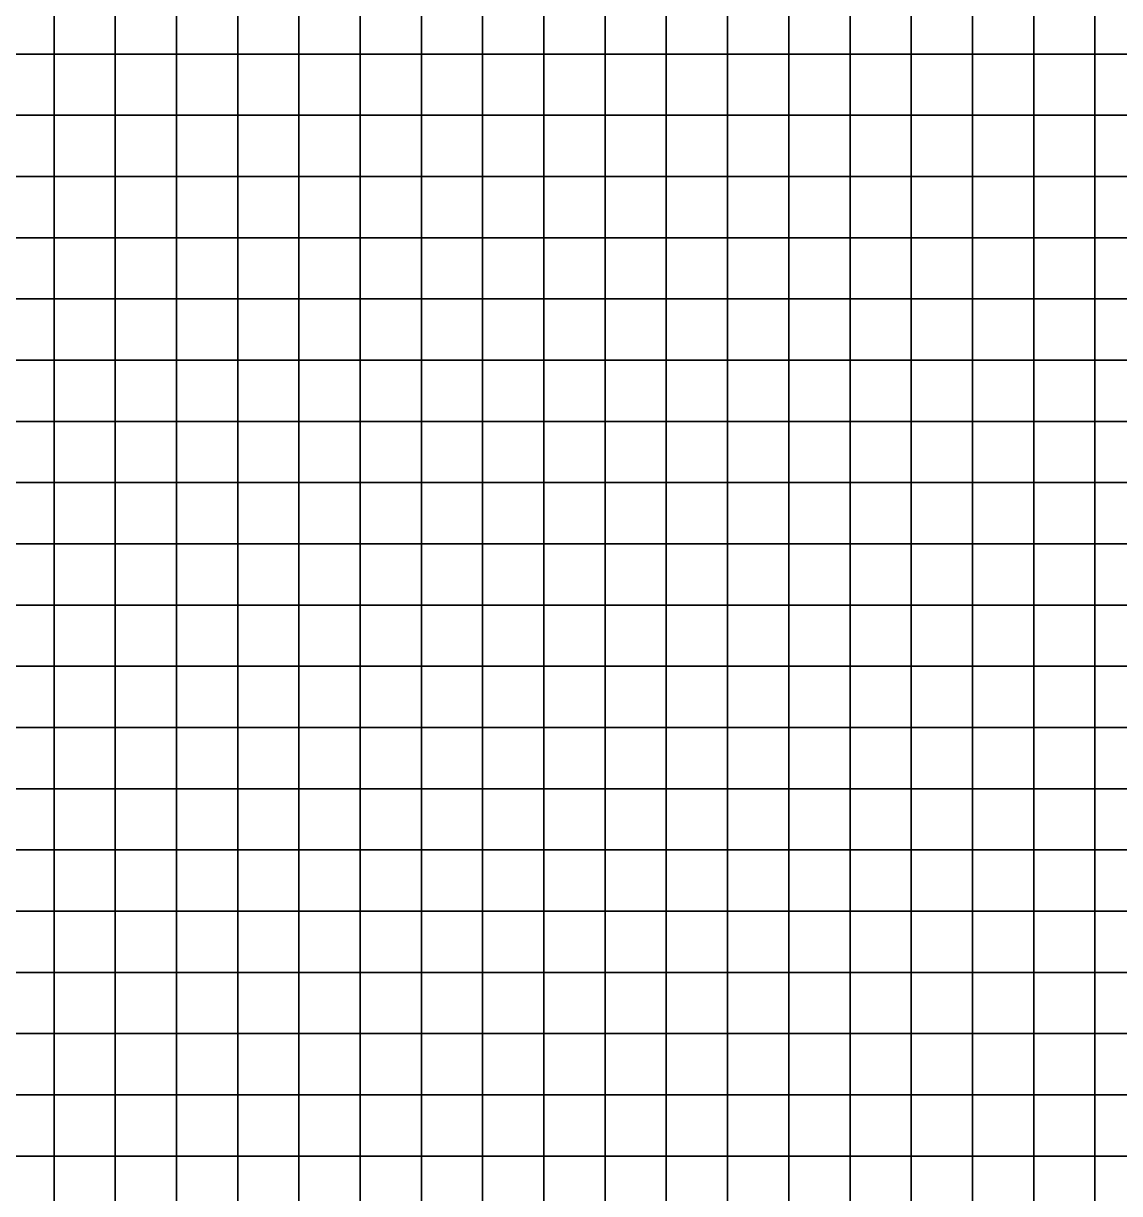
# Model space of a CAD drawing. Header units: millimetres. Extents: x -66 to 79, y -30 to 113.
# Drawn here: x -48.25 to -39.3, y 74.84 to 84.4 of the extents above; entities that cross this region are included whole.
import ezdxf

# ---------------------------------------------------------------- set-up
doc = ezdxf.new("R2010")
doc.units = ezdxf.units.MM
doc.layers.get('Defpoints').update_dxf_attribs({"color": 181})

msp = doc.modelspace()

# ---------------------------------------------------------------- linework, layer by layer
for points in [[(-48.5, 84.6508), (-48, 84.6508), (-48, 84.1508), (-48.5, 84.1508)], [(-48, 84.6508), (-47.5, 84.6508), (-47.5, 84.1508), (-48, 84.1508)], [(-47.5, 84.6508), (-47, 84.6508), (-47, 84.1508), (-47.5, 84.1508)], [(-47, 84.6508), (-46.5, 84.6508), (-46.5, 84.1508), (-47, 84.1508)], [(-46.5, 84.6508), (-46, 84.6508), (-46, 84.1508), (-46.5, 84.1508)], [(-46, 84.6508), (-45.5, 84.6508), (-45.5, 84.1508), (-46, 84.1508)], [(-45.5, 84.6508), (-45, 84.6508), (-45, 84.1508), (-45.5, 84.1508)], [(-45, 84.6508), (-44.5, 84.6508), (-44.5, 84.1508), (-45, 84.1508)], [(-44.5, 84.6508), (-44, 84.6508), (-44, 84.1508), (-44.5, 84.1508)], [(-44, 84.6508), (-43.5, 84.6508), (-43.5, 84.1508), (-44, 84.1508)], [(-43.5, 84.6508), (-43, 84.6508), (-43, 84.1508), (-43.5, 84.1508)], [(-43, 84.6508), (-42.5, 84.6508), (-42.5, 84.1508), (-43, 84.1508)], [(-42.5, 84.6508), (-42, 84.6508), (-42, 84.1508), (-42.5, 84.1508)], [(-42, 84.6508), (-41.5, 84.6508), (-41.5, 84.1508), (-42, 84.1508)], [(-41.5, 84.6508), (-41, 84.6508), (-41, 84.1508), (-41.5, 84.1508)], [(-41, 84.6508), (-40.5, 84.6508), (-40.5, 84.1508), (-41, 84.1508)], [(-40.5, 84.6508), (-40, 84.6508), (-40, 84.1508), (-40.5, 84.1508)], [(-40, 84.6508), (-39.5, 84.6508), (-39.5, 84.1508), (-40, 84.1508)], [(-39.5, 84.6508), (-39, 84.6508), (-39, 84.1508), (-39.5, 84.1508)], [(-48.5, 84.1508), (-48, 84.1508), (-48, 83.6508), (-48.5, 83.6508)], [(-48, 84.1508), (-47.5, 84.1508), (-47.5, 83.6508), (-48, 83.6508)], [(-47.5, 84.1508), (-47, 84.1508), (-47, 83.6508), (-47.5, 83.6508)], [(-47, 84.1508), (-46.5, 84.1508), (-46.5, 83.6508), (-47, 83.6508)], [(-46.5, 84.1508), (-46, 84.1508), (-46, 83.6508), (-46.5, 83.6508)], [(-46, 84.1508), (-45.5, 84.1508), (-45.5, 83.6508), (-46, 83.6508)], [(-45.5, 84.1508), (-45, 84.1508), (-45, 83.6508), (-45.5, 83.6508)], [(-45, 84.1508), (-44.5, 84.1508), (-44.5, 83.6508), (-45, 83.6508)], [(-44.5, 84.1508), (-44, 84.1508), (-44, 83.6508), (-44.5, 83.6508)], [(-44, 84.1508), (-43.5, 84.1508), (-43.5, 83.6508), (-44, 83.6508)], [(-43.5, 84.1508), (-43, 84.1508), (-43, 83.6508), (-43.5, 83.6508)], [(-43, 84.1508), (-42.5, 84.1508), (-42.5, 83.6508), (-43, 83.6508)], [(-42.5, 84.1508), (-42, 84.1508), (-42, 83.6508), (-42.5, 83.6508)], [(-42, 84.1508), (-41.5, 84.1508), (-41.5, 83.6508), (-42, 83.6508)], [(-41.5, 84.1508), (-41, 84.1508), (-41, 83.6508), (-41.5, 83.6508)], [(-41, 84.1508), (-40.5, 84.1508), (-40.5, 83.6508), (-41, 83.6508)], [(-40.5, 84.1508), (-40, 84.1508), (-40, 83.6508), (-40.5, 83.6508)], [(-40, 84.1508), (-39.5, 84.1508), (-39.5, 83.6508), (-40, 83.6508)], [(-39.5, 84.1508), (-39, 84.1508), (-39, 83.6508), (-39.5, 83.6508)], [(-48.5, 83.6508), (-48, 83.6508), (-48, 83.1508), (-48.5, 83.1508)], [(-48, 83.6508), (-47.5, 83.6508), (-47.5, 83.1508), (-48, 83.1508)], [(-47.5, 83.6508), (-47, 83.6508), (-47, 83.1508), (-47.5, 83.1508)], [(-47, 83.6508), (-46.5, 83.6508), (-46.5, 83.1508), (-47, 83.1508)], [(-46.5, 83.6508), (-46, 83.6508), (-46, 83.1508), (-46.5, 83.1508)], [(-46, 83.6508), (-45.5, 83.6508), (-45.5, 83.1508), (-46, 83.1508)], [(-45.5, 83.6508), (-45, 83.6508), (-45, 83.1508), (-45.5, 83.1508)], [(-45, 83.6508), (-44.5, 83.6508), (-44.5, 83.1508), (-45, 83.1508)], [(-44.5, 83.6508), (-44, 83.6508), (-44, 83.1508), (-44.5, 83.1508)], [(-44, 83.6508), (-43.5, 83.6508), (-43.5, 83.1508), (-44, 83.1508)], [(-43.5, 83.6508), (-43, 83.6508), (-43, 83.1508), (-43.5, 83.1508)], [(-43, 83.6508), (-42.5, 83.6508), (-42.5, 83.1508), (-43, 83.1508)], [(-42.5, 83.6508), (-42, 83.6508), (-42, 83.1508), (-42.5, 83.1508)], [(-42, 83.6508), (-41.5, 83.6508), (-41.5, 83.1508), (-42, 83.1508)], [(-41.5, 83.6508), (-41, 83.6508), (-41, 83.1508), (-41.5, 83.1508)], [(-41, 83.6508), (-40.5, 83.6508), (-40.5, 83.1508), (-41, 83.1508)], [(-40.5, 83.6508), (-40, 83.6508), (-40, 83.1508), (-40.5, 83.1508)], [(-40, 83.6508), (-39.5, 83.6508), (-39.5, 83.1508), (-40, 83.1508)], [(-39.5, 83.6508), (-39, 83.6508), (-39, 83.1508), (-39.5, 83.1508)], [(-48.5, 83.1508), (-48, 83.1508), (-48, 82.6508), (-48.5, 82.6508)], [(-48, 83.1508), (-47.5, 83.1508), (-47.5, 82.6508), (-48, 82.6508)], [(-47.5, 83.1508), (-47, 83.1508), (-47, 82.6508), (-47.5, 82.6508)], [(-47, 83.1508), (-46.5, 83.1508), (-46.5, 82.6508), (-47, 82.6508)], [(-46.5, 83.1508), (-46, 83.1508), (-46, 82.6508), (-46.5, 82.6508)], [(-46, 83.1508), (-45.5, 83.1508), (-45.5, 82.6508), (-46, 82.6508)], [(-45.5, 83.1508), (-45, 83.1508), (-45, 82.6508), (-45.5, 82.6508)], [(-45, 83.1508), (-44.5, 83.1508), (-44.5, 82.6508), (-45, 82.6508)], [(-44.5, 83.1508), (-44, 83.1508), (-44, 82.6508), (-44.5, 82.6508)], [(-44, 83.1508), (-43.5, 83.1508), (-43.5, 82.6508), (-44, 82.6508)], [(-43.5, 83.1508), (-43, 83.1508), (-43, 82.6508), (-43.5, 82.6508)], [(-43, 83.1508), (-42.5, 83.1508), (-42.5, 82.6508), (-43, 82.6508)], [(-42.5, 83.1508), (-42, 83.1508), (-42, 82.6508), (-42.5, 82.6508)], [(-42, 83.1508), (-41.5, 83.1508), (-41.5, 82.6508), (-42, 82.6508)], [(-41.5, 83.1508), (-41, 83.1508), (-41, 82.6508), (-41.5, 82.6508)], [(-41, 83.1508), (-40.5, 83.1508), (-40.5, 82.6508), (-41, 82.6508)], [(-40.5, 83.1508), (-40, 83.1508), (-40, 82.6508), (-40.5, 82.6508)], [(-40, 83.1508), (-39.5, 83.1508), (-39.5, 82.6508), (-40, 82.6508)], [(-39.5, 83.1508), (-39, 83.1508), (-39, 82.6508), (-39.5, 82.6508)], [(-48.5, 82.6508), (-48, 82.6508), (-48, 82.1508), (-48.5, 82.1508)], [(-48, 82.6508), (-47.5, 82.6508), (-47.5, 82.1508), (-48, 82.1508)], [(-47.5, 82.6508), (-47, 82.6508), (-47, 82.1508), (-47.5, 82.1508)], [(-47, 82.6508), (-46.5, 82.6508), (-46.5, 82.1508), (-47, 82.1508)], [(-46.5, 82.6508), (-46, 82.6508), (-46, 82.1508), (-46.5, 82.1508)], [(-46, 82.6508), (-45.5, 82.6508), (-45.5, 82.1508), (-46, 82.1508)], [(-45.5, 82.6508), (-45, 82.6508), (-45, 82.1508), (-45.5, 82.1508)], [(-45, 82.6508), (-44.5, 82.6508), (-44.5, 82.1508), (-45, 82.1508)], [(-44.5, 82.6508), (-44, 82.6508), (-44, 82.1508), (-44.5, 82.1508)], [(-44, 82.6508), (-43.5, 82.6508), (-43.5, 82.1508), (-44, 82.1508)], [(-43.5, 82.6508), (-43, 82.6508), (-43, 82.1508), (-43.5, 82.1508)], [(-43, 82.6508), (-42.5, 82.6508), (-42.5, 82.1508), (-43, 82.1508)], [(-42.5, 82.6508), (-42, 82.6508), (-42, 82.1508), (-42.5, 82.1508)], [(-42, 82.6508), (-41.5, 82.6508), (-41.5, 82.1508), (-42, 82.1508)], [(-41.5, 82.6508), (-41, 82.6508), (-41, 82.1508), (-41.5, 82.1508)], [(-41, 82.6508), (-40.5, 82.6508), (-40.5, 82.1508), (-41, 82.1508)], [(-40.5, 82.6508), (-40, 82.6508), (-40, 82.1508), (-40.5, 82.1508)], [(-40, 82.6508), (-39.5, 82.6508), (-39.5, 82.1508), (-40, 82.1508)], [(-39.5, 82.6508), (-39, 82.6508), (-39, 82.1508), (-39.5, 82.1508)], [(-48.5, 82.1508), (-48, 82.1508), (-48, 81.6508), (-48.5, 81.6508)], [(-48, 82.1508), (-47.5, 82.1508), (-47.5, 81.6508), (-48, 81.6508)], [(-47.5, 82.1508), (-47, 82.1508), (-47, 81.6508), (-47.5, 81.6508)], [(-47, 82.1508), (-46.5, 82.1508), (-46.5, 81.6508), (-47, 81.6508)], [(-46.5, 82.1508), (-46, 82.1508), (-46, 81.6508), (-46.5, 81.6508)], [(-46, 82.1508), (-45.5, 82.1508), (-45.5, 81.6508), (-46, 81.6508)], [(-45.5, 82.1508), (-45, 82.1508), (-45, 81.6508), (-45.5, 81.6508)], [(-45, 82.1508), (-44.5, 82.1508), (-44.5, 81.6508), (-45, 81.6508)], [(-44.5, 82.1508), (-44, 82.1508), (-44, 81.6508), (-44.5, 81.6508)], [(-44, 82.1508), (-43.5, 82.1508), (-43.5, 81.6508), (-44, 81.6508)], [(-43.5, 82.1508), (-43, 82.1508), (-43, 81.6508), (-43.5, 81.6508)], [(-43, 82.1508), (-42.5, 82.1508), (-42.5, 81.6508), (-43, 81.6508)], [(-42.5, 82.1508), (-42, 82.1508), (-42, 81.6508), (-42.5, 81.6508)], [(-42, 82.1508), (-41.5, 82.1508), (-41.5, 81.6508), (-42, 81.6508)], [(-41.5, 82.1508), (-41, 82.1508), (-41, 81.6508), (-41.5, 81.6508)], [(-41, 82.1508), (-40.5, 82.1508), (-40.5, 81.6508), (-41, 81.6508)], [(-40.5, 82.1508), (-40, 82.1508), (-40, 81.6508), (-40.5, 81.6508)], [(-40, 82.1508), (-39.5, 82.1508), (-39.5, 81.6508), (-40, 81.6508)], [(-39.5, 82.1508), (-39, 82.1508), (-39, 81.6508), (-39.5, 81.6508)], [(-48.5, 81.6508), (-48, 81.6508), (-48, 81.1508), (-48.5, 81.1508)], [(-48, 81.6508), (-47.5, 81.6508), (-47.5, 81.1508), (-48, 81.1508)], [(-47.5, 81.6508), (-47, 81.6508), (-47, 81.1508), (-47.5, 81.1508)], [(-47, 81.6508), (-46.5, 81.6508), (-46.5, 81.1508), (-47, 81.1508)], [(-46.5, 81.6508), (-46, 81.6508), (-46, 81.1508), (-46.5, 81.1508)], [(-46, 81.6508), (-45.5, 81.6508), (-45.5, 81.1508), (-46, 81.1508)], [(-45.5, 81.6508), (-45, 81.6508), (-45, 81.1508), (-45.5, 81.1508)], [(-45, 81.6508), (-44.5, 81.6508), (-44.5, 81.1508), (-45, 81.1508)], [(-44.5, 81.6508), (-44, 81.6508), (-44, 81.1508), (-44.5, 81.1508)], [(-44, 81.6508), (-43.5, 81.6508), (-43.5, 81.1508), (-44, 81.1508)], [(-43.5, 81.6508), (-43, 81.6508), (-43, 81.1508), (-43.5, 81.1508)], [(-43, 81.6508), (-42.5, 81.6508), (-42.5, 81.1508), (-43, 81.1508)], [(-42.5, 81.6508), (-42, 81.6508), (-42, 81.1508), (-42.5, 81.1508)], [(-42, 81.6508), (-41.5, 81.6508), (-41.5, 81.1508), (-42, 81.1508)], [(-41.5, 81.6508), (-41, 81.6508), (-41, 81.1508), (-41.5, 81.1508)], [(-41, 81.6508), (-40.5, 81.6508), (-40.5, 81.1508), (-41, 81.1508)], [(-40.5, 81.6508), (-40, 81.6508), (-40, 81.1508), (-40.5, 81.1508)], [(-40, 81.6508), (-39.5, 81.6508), (-39.5, 81.1508), (-40, 81.1508)], [(-39.5, 81.6508), (-39, 81.6508), (-39, 81.1508), (-39.5, 81.1508)], [(-48.5, 81.1508), (-48, 81.1508), (-48, 80.6508), (-48.5, 80.6508)], [(-48, 81.1508), (-47.5, 81.1508), (-47.5, 80.6508), (-48, 80.6508)], [(-47.5, 81.1508), (-47, 81.1508), (-47, 80.6508), (-47.5, 80.6508)], [(-47, 81.1508), (-46.5, 81.1508), (-46.5, 80.6508), (-47, 80.6508)], [(-46.5, 81.1508), (-46, 81.1508), (-46, 80.6508), (-46.5, 80.6508)], [(-46, 81.1508), (-45.5, 81.1508), (-45.5, 80.6508), (-46, 80.6508)], [(-45.5, 81.1508), (-45, 81.1508), (-45, 80.6508), (-45.5, 80.6508)], [(-45, 81.1508), (-44.5, 81.1508), (-44.5, 80.6508), (-45, 80.6508)], [(-44.5, 81.1508), (-44, 81.1508), (-44, 80.6508), (-44.5, 80.6508)], [(-44, 81.1508), (-43.5, 81.1508), (-43.5, 80.6508), (-44, 80.6508)], [(-43.5, 81.1508), (-43, 81.1508), (-43, 80.6508), (-43.5, 80.6508)], [(-43, 81.1508), (-42.5, 81.1508), (-42.5, 80.6508), (-43, 80.6508)], [(-42.5, 81.1508), (-42, 81.1508), (-42, 80.6508), (-42.5, 80.6508)], [(-42, 81.1508), (-41.5, 81.1508), (-41.5, 80.6508), (-42, 80.6508)], [(-41.5, 81.1508), (-41, 81.1508), (-41, 80.6508), (-41.5, 80.6508)], [(-41, 81.1508), (-40.5, 81.1508), (-40.5, 80.6508), (-41, 80.6508)], [(-40.5, 81.1508), (-40, 81.1508), (-40, 80.6508), (-40.5, 80.6508)], [(-40, 81.1508), (-39.5, 81.1508), (-39.5, 80.6508), (-40, 80.6508)], [(-39.5, 81.1508), (-39, 81.1508), (-39, 80.6508), (-39.5, 80.6508)], [(-48.5, 80.6508), (-48, 80.6508), (-48, 80.1508), (-48.5, 80.1508)], [(-48, 80.6508), (-47.5, 80.6508), (-47.5, 80.1508), (-48, 80.1508)], [(-47.5, 80.6508), (-47, 80.6508), (-47, 80.1508), (-47.5, 80.1508)], [(-47, 80.6508), (-46.5, 80.6508), (-46.5, 80.1508), (-47, 80.1508)], [(-46.5, 80.6508), (-46, 80.6508), (-46, 80.1508), (-46.5, 80.1508)], [(-46, 80.6508), (-45.5, 80.6508), (-45.5, 80.1508), (-46, 80.1508)], [(-45.5, 80.6508), (-45, 80.6508), (-45, 80.1508), (-45.5, 80.1508)], [(-45, 80.6508), (-44.5, 80.6508), (-44.5, 80.1508), (-45, 80.1508)], [(-44.5, 80.6508), (-44, 80.6508), (-44, 80.1508), (-44.5, 80.1508)], [(-44, 80.6508), (-43.5, 80.6508), (-43.5, 80.1508), (-44, 80.1508)], [(-43.5, 80.6508), (-43, 80.6508), (-43, 80.1508), (-43.5, 80.1508)], [(-43, 80.6508), (-42.5, 80.6508), (-42.5, 80.1508), (-43, 80.1508)], [(-42.5, 80.6508), (-42, 80.6508), (-42, 80.1508), (-42.5, 80.1508)], [(-42, 80.6508), (-41.5, 80.6508), (-41.5, 80.1508), (-42, 80.1508)], [(-41.5, 80.6508), (-41, 80.6508), (-41, 80.1508), (-41.5, 80.1508)], [(-41, 80.6508), (-40.5, 80.6508), (-40.5, 80.1508), (-41, 80.1508)], [(-40.5, 80.6508), (-40, 80.6508), (-40, 80.1508), (-40.5, 80.1508)], [(-40, 80.6508), (-39.5, 80.6508), (-39.5, 80.1508), (-40, 80.1508)], [(-39.5, 80.6508), (-39, 80.6508), (-39, 80.1508), (-39.5, 80.1508)], [(-48.5, 80.1508), (-48, 80.1508), (-48, 79.6508), (-48.5, 79.6508)], [(-48, 80.1508), (-47.5, 80.1508), (-47.5, 79.6508), (-48, 79.6508)], [(-47.5, 80.1508), (-47, 80.1508), (-47, 79.6508), (-47.5, 79.6508)], [(-47, 80.1508), (-46.5, 80.1508), (-46.5, 79.6508), (-47, 79.6508)], [(-46.5, 80.1508), (-46, 80.1508), (-46, 79.6508), (-46.5, 79.6508)], [(-46, 80.1508), (-45.5, 80.1508), (-45.5, 79.6508), (-46, 79.6508)], [(-45.5, 80.1508), (-45, 80.1508), (-45, 79.6508), (-45.5, 79.6508)], [(-45, 80.1508), (-44.5, 80.1508), (-44.5, 79.6508), (-45, 79.6508)], [(-44.5, 80.1508), (-44, 80.1508), (-44, 79.6508), (-44.5, 79.6508)], [(-44, 80.1508), (-43.5, 80.1508), (-43.5, 79.6508), (-44, 79.6508)], [(-43.5, 80.1508), (-43, 80.1508), (-43, 79.6508), (-43.5, 79.6508)], [(-43, 80.1508), (-42.5, 80.1508), (-42.5, 79.6508), (-43, 79.6508)], [(-42.5, 80.1508), (-42, 80.1508), (-42, 79.6508), (-42.5, 79.6508)], [(-42, 80.1508), (-41.5, 80.1508), (-41.5, 79.6508), (-42, 79.6508)], [(-41.5, 80.1508), (-41, 80.1508), (-41, 79.6508), (-41.5, 79.6508)], [(-41, 80.1508), (-40.5, 80.1508), (-40.5, 79.6508), (-41, 79.6508)], [(-40.5, 80.1508), (-40, 80.1508), (-40, 79.6508), (-40.5, 79.6508)], [(-40, 80.1508), (-39.5, 80.1508), (-39.5, 79.6508), (-40, 79.6508)], [(-39.5, 80.1508), (-39, 80.1508), (-39, 79.6508), (-39.5, 79.6508)], [(-48.5, 79.6508), (-48, 79.6508), (-48, 79.1508), (-48.5, 79.1508)], [(-48, 79.6508), (-47.5, 79.6508), (-47.5, 79.1508), (-48, 79.1508)], [(-47.5, 79.6508), (-47, 79.6508), (-47, 79.1508), (-47.5, 79.1508)], [(-47, 79.6508), (-46.5, 79.6508), (-46.5, 79.1508), (-47, 79.1508)], [(-46.5, 79.6508), (-46, 79.6508), (-46, 79.1508), (-46.5, 79.1508)], [(-46, 79.6508), (-45.5, 79.6508), (-45.5, 79.1508), (-46, 79.1508)], [(-45.5, 79.6508), (-45, 79.6508), (-45, 79.1508), (-45.5, 79.1508)], [(-45, 79.6508), (-44.5, 79.6508), (-44.5, 79.1508), (-45, 79.1508)], [(-44.5, 79.6508), (-44, 79.6508), (-44, 79.1508), (-44.5, 79.1508)], [(-44, 79.6508), (-43.5, 79.6508), (-43.5, 79.1508), (-44, 79.1508)], [(-43.5, 79.6508), (-43, 79.6508), (-43, 79.1508), (-43.5, 79.1508)], [(-43, 79.6508), (-42.5, 79.6508), (-42.5, 79.1508), (-43, 79.1508)], [(-42.5, 79.6508), (-42, 79.6508), (-42, 79.1508), (-42.5, 79.1508)], [(-42, 79.6508), (-41.5, 79.6508), (-41.5, 79.1508), (-42, 79.1508)], [(-41.5, 79.6508), (-41, 79.6508), (-41, 79.1508), (-41.5, 79.1508)], [(-41, 79.6508), (-40.5, 79.6508), (-40.5, 79.1508), (-41, 79.1508)], [(-40.5, 79.6508), (-40, 79.6508), (-40, 79.1508), (-40.5, 79.1508)], [(-40, 79.6508), (-39.5, 79.6508), (-39.5, 79.1508), (-40, 79.1508)], [(-39.5, 79.6508), (-39, 79.6508), (-39, 79.1508), (-39.5, 79.1508)], [(-48.5, 79.1508), (-48, 79.1508), (-48, 78.6508), (-48.5, 78.6508)], [(-48, 79.1508), (-47.5, 79.1508), (-47.5, 78.6508), (-48, 78.6508)], [(-47.5, 79.1508), (-47, 79.1508), (-47, 78.6508), (-47.5, 78.6508)], [(-47, 79.1508), (-46.5, 79.1508), (-46.5, 78.6508), (-47, 78.6508)], [(-46.5, 79.1508), (-46, 79.1508), (-46, 78.6508), (-46.5, 78.6508)], [(-46, 79.1508), (-45.5, 79.1508), (-45.5, 78.6508), (-46, 78.6508)], [(-45.5, 79.1508), (-45, 79.1508), (-45, 78.6508), (-45.5, 78.6508)], [(-45, 79.1508), (-44.5, 79.1508), (-44.5, 78.6508), (-45, 78.6508)], [(-44.5, 79.1508), (-44, 79.1508), (-44, 78.6508), (-44.5, 78.6508)], [(-44, 79.1508), (-43.5, 79.1508), (-43.5, 78.6508), (-44, 78.6508)], [(-43.5, 79.1508), (-43, 79.1508), (-43, 78.6508), (-43.5, 78.6508)], [(-43, 79.1508), (-42.5, 79.1508), (-42.5, 78.6508), (-43, 78.6508)], [(-42.5, 79.1508), (-42, 79.1508), (-42, 78.6508), (-42.5, 78.6508)], [(-42, 79.1508), (-41.5, 79.1508), (-41.5, 78.6508), (-42, 78.6508)], [(-41.5, 79.1508), (-41, 79.1508), (-41, 78.6508), (-41.5, 78.6508)], [(-41, 79.1508), (-40.5, 79.1508), (-40.5, 78.6508), (-41, 78.6508)], [(-40.5, 79.1508), (-40, 79.1508), (-40, 78.6508), (-40.5, 78.6508)], [(-40, 79.1508), (-39.5, 79.1508), (-39.5, 78.6508), (-40, 78.6508)], [(-39.5, 79.1508), (-39, 79.1508), (-39, 78.6508), (-39.5, 78.6508)], [(-48.5, 78.6508), (-48, 78.6508), (-48, 78.1508), (-48.5, 78.1508)], [(-48, 78.6508), (-47.5, 78.6508), (-47.5, 78.1508), (-48, 78.1508)], [(-47.5, 78.6508), (-47, 78.6508), (-47, 78.1508), (-47.5, 78.1508)], [(-47, 78.6508), (-46.5, 78.6508), (-46.5, 78.1508), (-47, 78.1508)], [(-46.5, 78.6508), (-46, 78.6508), (-46, 78.1508), (-46.5, 78.1508)], [(-46, 78.6508), (-45.5, 78.6508), (-45.5, 78.1508), (-46, 78.1508)], [(-45.5, 78.6508), (-45, 78.6508), (-45, 78.1508), (-45.5, 78.1508)], [(-45, 78.6508), (-44.5, 78.6508), (-44.5, 78.1508), (-45, 78.1508)], [(-44.5, 78.6508), (-44, 78.6508), (-44, 78.1508), (-44.5, 78.1508)], [(-44, 78.6508), (-43.5, 78.6508), (-43.5, 78.1508), (-44, 78.1508)], [(-43.5, 78.6508), (-43, 78.6508), (-43, 78.1508), (-43.5, 78.1508)], [(-43, 78.6508), (-42.5, 78.6508), (-42.5, 78.1508), (-43, 78.1508)], [(-42.5, 78.6508), (-42, 78.6508), (-42, 78.1508), (-42.5, 78.1508)], [(-42, 78.6508), (-41.5, 78.6508), (-41.5, 78.1508), (-42, 78.1508)], [(-41.5, 78.6508), (-41, 78.6508), (-41, 78.1508), (-41.5, 78.1508)], [(-41, 78.6508), (-40.5, 78.6508), (-40.5, 78.1508), (-41, 78.1508)], [(-40.5, 78.6508), (-40, 78.6508), (-40, 78.1508), (-40.5, 78.1508)], [(-40, 78.6508), (-39.5, 78.6508), (-39.5, 78.1508), (-40, 78.1508)], [(-39.5, 78.6508), (-39, 78.6508), (-39, 78.1508), (-39.5, 78.1508)], [(-48.5, 78.1508), (-48, 78.1508), (-48, 77.6508), (-48.5, 77.6508)], [(-48, 78.1508), (-47.5, 78.1508), (-47.5, 77.6508), (-48, 77.6508)], [(-47.5, 78.1508), (-47, 78.1508), (-47, 77.6508), (-47.5, 77.6508)], [(-47, 78.1508), (-46.5, 78.1508), (-46.5, 77.6508), (-47, 77.6508)], [(-46.5, 78.1508), (-46, 78.1508), (-46, 77.6508), (-46.5, 77.6508)], [(-46, 78.1508), (-45.5, 78.1508), (-45.5, 77.6508), (-46, 77.6508)], [(-45.5, 78.1508), (-45, 78.1508), (-45, 77.6508), (-45.5, 77.6508)], [(-45, 78.1508), (-44.5, 78.1508), (-44.5, 77.6508), (-45, 77.6508)], [(-44.5, 78.1508), (-44, 78.1508), (-44, 77.6508), (-44.5, 77.6508)], [(-44, 78.1508), (-43.5, 78.1508), (-43.5, 77.6508), (-44, 77.6508)], [(-43.5, 78.1508), (-43, 78.1508), (-43, 77.6508), (-43.5, 77.6508)], [(-43, 78.1508), (-42.5, 78.1508), (-42.5, 77.6508), (-43, 77.6508)], [(-42.5, 78.1508), (-42, 78.1508), (-42, 77.6508), (-42.5, 77.6508)], [(-42, 78.1508), (-41.5, 78.1508), (-41.5, 77.6508), (-42, 77.6508)], [(-41.5, 78.1508), (-41, 78.1508), (-41, 77.6508), (-41.5, 77.6508)], [(-41, 78.1508), (-40.5, 78.1508), (-40.5, 77.6508), (-41, 77.6508)], [(-40.5, 78.1508), (-40, 78.1508), (-40, 77.6508), (-40.5, 77.6508)], [(-40, 78.1508), (-39.5, 78.1508), (-39.5, 77.6508), (-40, 77.6508)], [(-39.5, 78.1508), (-39, 78.1508), (-39, 77.6508), (-39.5, 77.6508)], [(-48.5, 77.6508), (-48, 77.6508), (-48, 77.1508), (-48.5, 77.1508)], [(-48, 77.6508), (-47.5, 77.6508), (-47.5, 77.1508), (-48, 77.1508)], [(-47.5, 77.6508), (-47, 77.6508), (-47, 77.1508), (-47.5, 77.1508)], [(-47, 77.6508), (-46.5, 77.6508), (-46.5, 77.1508), (-47, 77.1508)], [(-46.5, 77.6508), (-46, 77.6508), (-46, 77.1508), (-46.5, 77.1508)], [(-46, 77.6508), (-45.5, 77.6508), (-45.5, 77.1508), (-46, 77.1508)], [(-45.5, 77.6508), (-45, 77.6508), (-45, 77.1508), (-45.5, 77.1508)], [(-45, 77.6508), (-44.5, 77.6508), (-44.5, 77.1508), (-45, 77.1508)], [(-44.5, 77.6508), (-44, 77.6508), (-44, 77.1508), (-44.5, 77.1508)], [(-44, 77.6508), (-43.5, 77.6508), (-43.5, 77.1508), (-44, 77.1508)], [(-43.5, 77.6508), (-43, 77.6508), (-43, 77.1508), (-43.5, 77.1508)], [(-43, 77.6508), (-42.5, 77.6508), (-42.5, 77.1508), (-43, 77.1508)], [(-42.5, 77.6508), (-42, 77.6508), (-42, 77.1508), (-42.5, 77.1508)], [(-42, 77.6508), (-41.5, 77.6508), (-41.5, 77.1508), (-42, 77.1508)], [(-41.5, 77.6508), (-41, 77.6508), (-41, 77.1508), (-41.5, 77.1508)], [(-41, 77.6508), (-40.5, 77.6508), (-40.5, 77.1508), (-41, 77.1508)], [(-40.5, 77.6508), (-40, 77.6508), (-40, 77.1508), (-40.5, 77.1508)], [(-40, 77.6508), (-39.5, 77.6508), (-39.5, 77.1508), (-40, 77.1508)], [(-39.5, 77.6508), (-39, 77.6508), (-39, 77.1508), (-39.5, 77.1508)], [(-48.5, 77.1508), (-48, 77.1508), (-48, 76.6508), (-48.5, 76.6508)], [(-48, 77.1508), (-47.5, 77.1508), (-47.5, 76.6508), (-48, 76.6508)], [(-47.5, 77.1508), (-47, 77.1508), (-47, 76.6508), (-47.5, 76.6508)], [(-47, 77.1508), (-46.5, 77.1508), (-46.5, 76.6508), (-47, 76.6508)], [(-46.5, 77.1508), (-46, 77.1508), (-46, 76.6508), (-46.5, 76.6508)], [(-46, 77.1508), (-45.5, 77.1508), (-45.5, 76.6508), (-46, 76.6508)], [(-45.5, 77.1508), (-45, 77.1508), (-45, 76.6508), (-45.5, 76.6508)], [(-45, 77.1508), (-44.5, 77.1508), (-44.5, 76.6508), (-45, 76.6508)], [(-44.5, 77.1508), (-44, 77.1508), (-44, 76.6508), (-44.5, 76.6508)], [(-44, 77.1508), (-43.5, 77.1508), (-43.5, 76.6508), (-44, 76.6508)], [(-43.5, 77.1508), (-43, 77.1508), (-43, 76.6508), (-43.5, 76.6508)], [(-43, 77.1508), (-42.5, 77.1508), (-42.5, 76.6508), (-43, 76.6508)], [(-42.5, 77.1508), (-42, 77.1508), (-42, 76.6508), (-42.5, 76.6508)], [(-42, 77.1508), (-41.5, 77.1508), (-41.5, 76.6508), (-42, 76.6508)], [(-41.5, 77.1508), (-41, 77.1508), (-41, 76.6508), (-41.5, 76.6508)], [(-41, 77.1508), (-40.5, 77.1508), (-40.5, 76.6508), (-41, 76.6508)], [(-40.5, 77.1508), (-40, 77.1508), (-40, 76.6508), (-40.5, 76.6508)], [(-40, 77.1508), (-39.5, 77.1508), (-39.5, 76.6508), (-40, 76.6508)], [(-39.5, 77.1508), (-39, 77.1508), (-39, 76.6508), (-39.5, 76.6508)], [(-48.5, 76.6508), (-48, 76.6508), (-48, 76.1508), (-48.5, 76.1508)], [(-48, 76.6508), (-47.5, 76.6508), (-47.5, 76.1508), (-48, 76.1508)], [(-47.5, 76.6508), (-47, 76.6508), (-47, 76.1508), (-47.5, 76.1508)], [(-47, 76.6508), (-46.5, 76.6508), (-46.5, 76.1508), (-47, 76.1508)], [(-46.5, 76.6508), (-46, 76.6508), (-46, 76.1508), (-46.5, 76.1508)], [(-46, 76.6508), (-45.5, 76.6508), (-45.5, 76.1508), (-46, 76.1508)], [(-45.5, 76.6508), (-45, 76.6508), (-45, 76.1508), (-45.5, 76.1508)], [(-45, 76.6508), (-44.5, 76.6508), (-44.5, 76.1508), (-45, 76.1508)], [(-44.5, 76.6508), (-44, 76.6508), (-44, 76.1508), (-44.5, 76.1508)], [(-44, 76.6508), (-43.5, 76.6508), (-43.5, 76.1508), (-44, 76.1508)], [(-43.5, 76.6508), (-43, 76.6508), (-43, 76.1508), (-43.5, 76.1508)], [(-43, 76.6508), (-42.5, 76.6508), (-42.5, 76.1508), (-43, 76.1508)], [(-42.5, 76.6508), (-42, 76.6508), (-42, 76.1508), (-42.5, 76.1508)], [(-42, 76.6508), (-41.5, 76.6508), (-41.5, 76.1508), (-42, 76.1508)], [(-41.5, 76.6508), (-41, 76.6508), (-41, 76.1508), (-41.5, 76.1508)], [(-41, 76.6508), (-40.5, 76.6508), (-40.5, 76.1508), (-41, 76.1508)], [(-40.5, 76.6508), (-40, 76.6508), (-40, 76.1508), (-40.5, 76.1508)], [(-40, 76.6508), (-39.5, 76.6508), (-39.5, 76.1508), (-40, 76.1508)], [(-39.5, 76.6508), (-39, 76.6508), (-39, 76.1508), (-39.5, 76.1508)], [(-48.5, 76.1508), (-48, 76.1508), (-48, 75.6508), (-48.5, 75.6508)], [(-48, 76.1508), (-47.5, 76.1508), (-47.5, 75.6508), (-48, 75.6508)], [(-47.5, 76.1508), (-47, 76.1508), (-47, 75.6508), (-47.5, 75.6508)], [(-47, 76.1508), (-46.5, 76.1508), (-46.5, 75.6508), (-47, 75.6508)], [(-46.5, 76.1508), (-46, 76.1508), (-46, 75.6508), (-46.5, 75.6508)], [(-46, 76.1508), (-45.5, 76.1508), (-45.5, 75.6508), (-46, 75.6508)], [(-45.5, 76.1508), (-45, 76.1508), (-45, 75.6508), (-45.5, 75.6508)], [(-45, 76.1508), (-44.5, 76.1508), (-44.5, 75.6508), (-45, 75.6508)], [(-44.5, 76.1508), (-44, 76.1508), (-44, 75.6508), (-44.5, 75.6508)], [(-44, 76.1508), (-43.5, 76.1508), (-43.5, 75.6508), (-44, 75.6508)], [(-43.5, 76.1508), (-43, 76.1508), (-43, 75.6508), (-43.5, 75.6508)], [(-43, 76.1508), (-42.5, 76.1508), (-42.5, 75.6508), (-43, 75.6508)], [(-42.5, 76.1508), (-42, 76.1508), (-42, 75.6508), (-42.5, 75.6508)], [(-42, 76.1508), (-41.5, 76.1508), (-41.5, 75.6508), (-42, 75.6508)], [(-41.5, 76.1508), (-41, 76.1508), (-41, 75.6508), (-41.5, 75.6508)], [(-41, 76.1508), (-40.5, 76.1508), (-40.5, 75.6508), (-41, 75.6508)], [(-40.5, 76.1508), (-40, 76.1508), (-40, 75.6508), (-40.5, 75.6508)], [(-40, 76.1508), (-39.5, 76.1508), (-39.5, 75.6508), (-40, 75.6508)], [(-39.5, 76.1508), (-39, 76.1508), (-39, 75.6508), (-39.5, 75.6508)], [(-48.5, 75.6508), (-48, 75.6508), (-48, 75.1508), (-48.5, 75.1508)], [(-48, 75.6508), (-47.5, 75.6508), (-47.5, 75.1508), (-48, 75.1508)], [(-47.5, 75.6508), (-47, 75.6508), (-47, 75.1508), (-47.5, 75.1508)], [(-47, 75.6508), (-46.5, 75.6508), (-46.5, 75.1508), (-47, 75.1508)], [(-46.5, 75.6508), (-46, 75.6508), (-46, 75.1508), (-46.5, 75.1508)], [(-46, 75.6508), (-45.5, 75.6508), (-45.5, 75.1508), (-46, 75.1508)], [(-45.5, 75.6508), (-45, 75.6508), (-45, 75.1508), (-45.5, 75.1508)], [(-45, 75.6508), (-44.5, 75.6508), (-44.5, 75.1508), (-45, 75.1508)], [(-44.5, 75.6508), (-44, 75.6508), (-44, 75.1508), (-44.5, 75.1508)], [(-44, 75.6508), (-43.5, 75.6508), (-43.5, 75.1508), (-44, 75.1508)], [(-43.5, 75.6508), (-43, 75.6508), (-43, 75.1508), (-43.5, 75.1508)], [(-43, 75.6508), (-42.5, 75.6508), (-42.5, 75.1508), (-43, 75.1508)], [(-42.5, 75.6508), (-42, 75.6508), (-42, 75.1508), (-42.5, 75.1508)], [(-42, 75.6508), (-41.5, 75.6508), (-41.5, 75.1508), (-42, 75.1508)], [(-41.5, 75.6508), (-41, 75.6508), (-41, 75.1508), (-41.5, 75.1508)], [(-41, 75.6508), (-40.5, 75.6508), (-40.5, 75.1508), (-41, 75.1508)], [(-40.5, 75.6508), (-40, 75.6508), (-40, 75.1508), (-40.5, 75.1508)], [(-40, 75.6508), (-39.5, 75.6508), (-39.5, 75.1508), (-40, 75.1508)], [(-39.5, 75.6508), (-39, 75.6508), (-39, 75.1508), (-39.5, 75.1508)], [(-48.5, 75.1508), (-48, 75.1508), (-48, 74.6508), (-48.5, 74.6508)], [(-48, 75.1508), (-47.5, 75.1508), (-47.5, 74.6508), (-48, 74.6508)], [(-47.5, 75.1508), (-47, 75.1508), (-47, 74.6508), (-47.5, 74.6508)], [(-47, 75.1508), (-46.5, 75.1508), (-46.5, 74.6508), (-47, 74.6508)], [(-46.5, 75.1508), (-46, 75.1508), (-46, 74.6508), (-46.5, 74.6508)], [(-46, 75.1508), (-45.5, 75.1508), (-45.5, 74.6508), (-46, 74.6508)], [(-45.5, 75.1508), (-45, 75.1508), (-45, 74.6508), (-45.5, 74.6508)], [(-45, 75.1508), (-44.5, 75.1508), (-44.5, 74.6508), (-45, 74.6508)], [(-44.5, 75.1508), (-44, 75.1508), (-44, 74.6508), (-44.5, 74.6508)], [(-44, 75.1508), (-43.5, 75.1508), (-43.5, 74.6508), (-44, 74.6508)], [(-43.5, 75.1508), (-43, 75.1508), (-43, 74.6508), (-43.5, 74.6508)], [(-43, 75.1508), (-42.5, 75.1508), (-42.5, 74.6508), (-43, 74.6508)], [(-42.5, 75.1508), (-42, 75.1508), (-42, 74.6508), (-42.5, 74.6508)], [(-42, 75.1508), (-41.5, 75.1508), (-41.5, 74.6508), (-42, 74.6508)], [(-41.5, 75.1508), (-41, 75.1508), (-41, 74.6508), (-41.5, 74.6508)], [(-41, 75.1508), (-40.5, 75.1508), (-40.5, 74.6508), (-41, 74.6508)], [(-40.5, 75.1508), (-40, 75.1508), (-40, 74.6508), (-40.5, 74.6508)], [(-40, 75.1508), (-39.5, 75.1508), (-39.5, 74.6508), (-40, 74.6508)], [(-39.5, 75.1508), (-39, 75.1508), (-39, 74.6508), (-39.5, 74.6508)]]:
    msp.add_lwpolyline(points, close=True)
msp.add_lwpolyline([(-62.6015, 75.6508), (2.8181, 75.6508)])
at = {"layer": 'Defpoints'}
for points in [[(9.9041, 76.1508), (-66.3654, 76.1508)], [(9.9041, 75.6508), (-66.3654, 75.6508)]]:
    msp.add_lwpolyline(points, dxfattribs=at)

doc.saveas('drawing.dxf')
